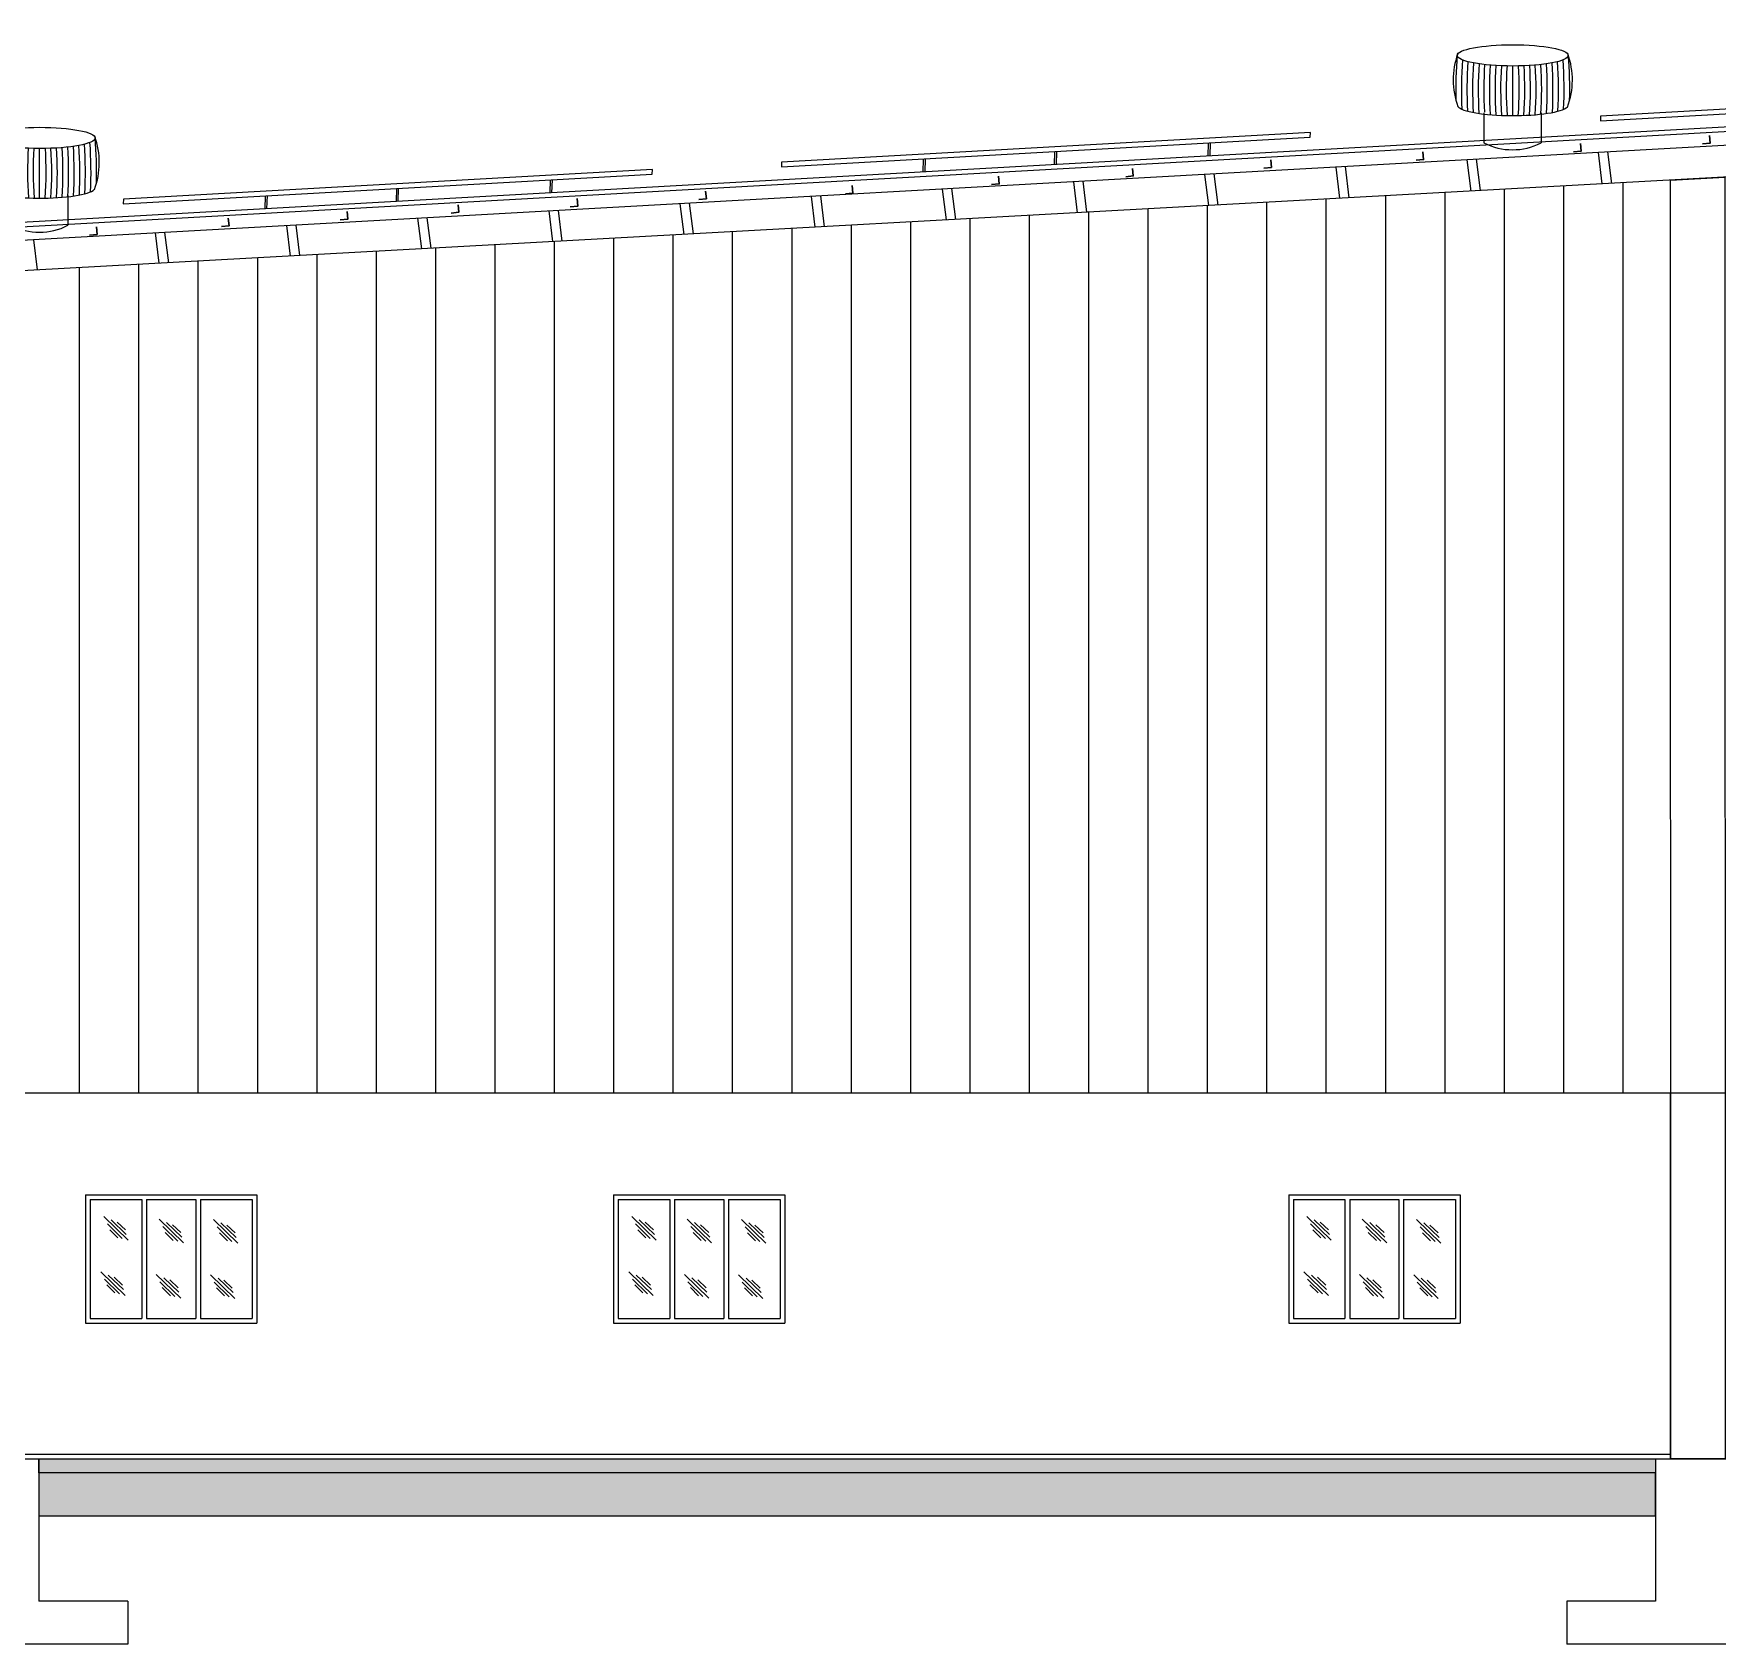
# Model space of a CAD drawing. Header units: metres. Extents: x -1560405 to -1559609, y 42907 to 43310.
# Drawn here: x -1559797.16 to -1559779.15, y 43117.15 to 43134.38 of the extents above; entities that cross this region are included whole.
import ezdxf

# ---------------------------------------------------------------- set-up
doc = ezdxf.new("R2010")
doc.units = ezdxf.units.M
doc.header["$LTSCALE"] = 750
doc.header["$MEASUREMENT"] = 0
doc.linetypes.add('DASHED2', pattern=[9.525, 6.35, -3.175])
doc.layers.get('0').update_dxf_attribs({"lineweight": 5})
for name, color, linetype in [('1', 213, 'Continuous'), ('Soolagiri', 6, 'Continuous'), ('walls', 40, 'Continuous')]:
    doc.layers.add(name, color=color, linetype=linetype)

# ---------------------------------------------------------------- blocks, each defined once
blk = doc.blocks.new('A$C592862AF')
at = {"layer": 'Soolagiri', "ltscale": 0.1}
for p, q in [((0.531, 0.215), (0.531, 0.658)), ((0.274, 0.24), (0.274, -0.027)), ((0.783, 0.24), (0.783, -0.027))]:
    blk.add_line(p, q, dxfattribs=at)
for centre, radius, start, end in [((0.685, 0.533), 0.685, 160.2029, 200.1397), ((3.699, 0.447), 3.676, 175.2224, 181.4913), ((0.378, 0.533), 0.685, 339.4087, 19.7971), ((-2.637, 0.447), 3.676, 358.5152, 4.7713), ((3.699, 0.447), 3.626, 175.8022, 182.7483), ((3.699, 0.447), 3.576, 175.9967, 183.0655), ((3.699, 0.447), 3.526, 176.1188, 183.2978), ((3.699, 0.447), 3.476, 176.1997, 183.4872), ((3.699, 0.447), 3.426, 176.2511, 183.3433), ((3.699, 0.447), 3.376, 176.2785, 183.7869), ((3.699, 0.447), 3.326, 176.2852, 183.9075), ((3.699, 0.447), 3.276, 176.2725, 184.0117), ((3.699, 0.447), 3.226, 176.241, 184.1006), ((-2.637, 0.447), 3.226, 355.8986, 3.759), ((-2.637, 0.447), 3.276, 355.9866, 3.7276), ((-2.637, 0.447), 3.326, 356.09, 3.7149), ((-2.637, 0.447), 3.376, 356.2097, 3.7216), ((-2.637, 0.447), 3.426, 356.3475, 3.7491), ((-2.637, 0.447), 3.476, 356.507, 3.8005), ((-2.686, 0.436), 3.576, 356.9242, 4.0038), ((-2.637, 0.447), 3.576, 356.9242, 4.0038), ((-2.637, 0.447), 3.626, 357.235, 4.1985), ((0.529, 0.463), 0.552, 242.5754, 297.4246)]:
    blk.add_arc(centre, radius, start, end, dxfattribs=at)
blk.add_ellipse((0.531, 0.752), major_axis=(-0.495, 0), ratio=0.191406, dxfattribs=at)
blk.add_ellipse((0.532, 0.31), major_axis=(-0.495, 0), ratio=0.191406, start_param=0.135875, end_param=2.951606, dxfattribs=at)
blk = doc.blocks.new('A$C3C6135CD')
at = {"layer": 'walls', "ltscale": 0.1, "xscale": 1.199999999998907, "yscale": 1.199999999998907, "zscale": 1.199999999998907}
blk.add_blockref('A$C592862AF', (-0.005, 0.098), dxfattribs=at)

msp = doc.modelspace()

# ---------------------------------------------------------------- hatches: boundary and pattern name
h = msp.add_hatch()
h.set_pattern_fill('ANSI31', scale=0.2, angle=45, style=0)
h.set_pattern_definition([(90, (-1567819.89714, 44485.51085), (-0.635, 0), [])])
h.paths.add_polyline_path([(-1559797.84175, 43131.80921), (-1559815.36219, 43130.84577), (-1559815.36219, 43125.43558), (-1559797.84013, 43125.43558)])
h.paths.add_polyline_path([(-1559779.65621, 43132.80922), (-1559797.25842, 43131.84129), (-1559797.25619, 43123.04773), (-1559779.65391, 43123.0477)])
h.paths.add_polyline_path([(-1559743.43461, 43132.84147), (-1559761.25214, 43133.82124), (-1559779.07287, 43132.84129), (-1559779.07057, 43123.0477), (-1559743.43342, 43123.04764)])
h.paths.add_polyline_path([(-1559707.14209, 43130.84577), (-1559742.84961, 43132.8093), (-1559742.84961, 43123.04764), (-1559707.14209, 43123.04758)])
h = msp.add_hatch()
h.set_pattern_fill('AR-CONC', scale=0.002, style=0)
h.set_pattern_definition([(50, (-1567819.89714, 44485.51085), (0.364369338, -0.031878171), [0.0381, -0.4191]), (355, (-1567819.89714, 44485.51085), (-0.070486843, 0.38211369), [0.03048, -0.335281168]), (100.4514447, (-1567819.86678, 44485.5082), (0.293882494, 0.350235504), [0.032380018, -0.35618049]), (46.1842, (-1567819.89714, 44485.61245), (0.542158082, -0.084084656), [0.05715, -0.62865]), (96.6355576, (-1567819.85196, 44485.60545), (0.474808268, 0.49485225), [0.048570046, -0.534271216]), (351.184151, (-1567819.89714, 44485.61245), (0.47480827, 0.49485225), [0.045719934, -0.502919464]), (21, (-1567819.84634, 44485.58705), (0.303228783, -0.204530396), [0.0381, -0.4191]), (326, (-1567819.84634, 44485.58705), (0.123604057, 0.368375932), [0.03048, -0.33528]), (71.451445, (-1567819.82107, 44485.57), (0.426832839, 0.163845538), [0.032380018, -0.356179875]), (37.5, (-1567819.89714, 44485.51085), (0.0061772065, 0.1691100777), [0, -0.331216, 0, -0.34036, 0, -0.33655]), (7.5, (-1567819.89714, 44485.51085), (0.133639325, 0.2003611496), [0, -0.194056, 0, -0.323596, 0, -0.12827]), (327.5, (-1567820.01042, 44485.51085), (0.2711811903, -0.011457488), [0, -0.127, 0, -0.39624, 0, -0.52578]), (317.5, (-1567820.06122, 44485.51085), (0.296258363, 0.050852982), [0, -0.1651, 0, -0.263144, 0, -0.37338])])
h.paths.add_polyline_path([(-1559797.99959, 43119.13558), (-1559815.53394, 43119.13558), (-1559815.53394, 43118.98558), (-1559815.52967, 43118.98558), (-1559797.99959, 43118.98558)])
h.paths.add_polyline_path([(-1559779.81404, 43119.13556), (-1559797.10709, 43119.13556), (-1559797.10709, 43118.98558), (-1559779.81404, 43118.98558)])
h.paths.add_polyline_path([(-1559743.594, 43119.13558), (-1559778.92154, 43119.13558), (-1559778.92154, 43118.98558), (-1559743.594, 43118.98558)])
h.paths.add_polyline_path([(-1559706.97384, 43119.13558), (-1559742.7015, 43119.13558), (-1559742.7015, 43118.98558), (-1559706.97384, 43118.98558)])
h = msp.add_hatch()
h.set_pattern_fill('AR-SAND', scale=0.01, style=0)
h.set_pattern_definition([(37.5, (-1567819.89714, 44485.51085), (-0.016000313, 0.489413237), [0, -0.38608, 0, -0.4318, 0, -0.41275]), (7.5, (-1567819.89714, 44485.51085), (0.449523283, 0.7168251), [0, -0.20828, 0, -0.34798, 0, -0.13335]), (327.5, (-1567820.20956, 44485.51085), (0.79099237, 0.001437185), [0, -0.127, 0, -0.4572, 0, -0.5969]), (317.5, (-1567820.20956, 44485.51085), (0.76355645, 0.222929323), [0, -0.0635, 0, -0.29972, 0, -0.3429])])
h.paths.add_polyline_path([(-1559797.99959, 43118.98558), (-1559815.52967, 43118.98558), (-1559815.52967, 43118.52558), (-1559797.99959, 43118.52558)])
h.paths.add_polyline_path([(-1559779.81404, 43118.98558), (-1559797.10709, 43118.98558), (-1559797.10709, 43118.52558), (-1559779.81404, 43118.52558)])
h.paths.add_polyline_path([(-1559743.594, 43118.98558), (-1559778.92154, 43118.98558), (-1559778.92154, 43118.52558), (-1559743.594, 43118.52558)])
h.paths.add_polyline_path([(-1559742.7015, 43118.98558), (-1559742.7015, 43118.52558), (-1559706.97918, 43118.52558), (-1559706.97918, 43118.52594), (-1559706.97515, 43118.98558)])

# ---------------------------------------------------------------- linework, layer by layer
at = {"color": 7}
for p, q in [((-1559761.25214, 43134.37558), (-1559816.18719, 43131.2963)), ((-1559761.25214, 43134.32518), (-1559816.18719, 43131.2459)), ((-1559761.25214, 43134.174), (-1559815.94719, 43131.12492)), ((-1559761.25214, 43133.82124), (-1559815.36219, 43130.84577)), ((-1559780.28448, 43132.77467), (-1559780.32676, 43133.11065)), ((-1559783.19079, 43132.61485), (-1559783.2328, 43132.94865)), ((-1559783.0907, 43132.62036), (-1559783.13271, 43132.95423)), ((-1559781.78768, 43132.69201), (-1559781.82982, 43133.02686)), ((-1559781.68759, 43132.69751), (-1559781.72973, 43133.03244)), ((-1559780.38458, 43132.76916), (-1559780.42684, 43133.10507)), ((-1559785.99701, 43132.46054), (-1559786.03875, 43132.79222)), ((-1559785.89691, 43132.46605), (-1559785.93866, 43132.7978)), ((-1559784.5939, 43132.5377), (-1559784.63577, 43132.87044)), ((-1559784.4938, 43132.5432), (-1559784.53568, 43132.87602)), ((-1559788.80323, 43132.30623), (-1559788.8447, 43132.6358)), ((-1559788.70313, 43132.31173), (-1559788.74461, 43132.64138)), ((-1559787.40012, 43132.38339), (-1559787.44172, 43132.71401)), ((-1559787.30002, 43132.38889), (-1559787.34164, 43132.71959)), ((-1559793.01255, 43132.07476), (-1559793.05362, 43132.40117)), ((-1559792.91246, 43132.08027), (-1559792.95354, 43132.40675)), ((-1559791.60944, 43132.15192), (-1559791.65065, 43132.47938)), ((-1559791.50935, 43132.15742), (-1559791.55056, 43132.48496)), ((-1559790.20633, 43132.22907), (-1559790.24767, 43132.55759)), ((-1559790.10624, 43132.23458), (-1559790.14759, 43132.56317)), ((-1559795.81877, 43131.92045), (-1559795.85958, 43132.24474)), ((-1559795.71867, 43131.92596), (-1559795.75949, 43132.25032)), ((-1559794.41566, 43131.99761), (-1559794.4566, 43132.32295)), ((-1559794.31556, 43132.00311), (-1559794.35651, 43132.32853)), ((-1559797.12178, 43131.8488), (-1559797.16246, 43132.17211)), ((-1559797.25619, 43123.04773), (-1559706.78718, 43123.04758)), ((-1559779.65465, 43119.13558, 94.40557), (-1559779.65465, 43123.04758, 94.40557)), ((-1559796.60722, 43121.95766), (-1559796.60722, 43120.58766)), ((-1559796.60722, 43121.95766), (-1559794.77525, 43121.95766)), ((-1559794.77525, 43121.95766), (-1559794.77525, 43120.58766)), ((-1559790.95948, 43121.95766), (-1559790.95948, 43120.58766)), ((-1559790.95948, 43121.95766), (-1559789.12751, 43121.95766)), ((-1559789.12751, 43121.95766), (-1559789.12751, 43120.58766)), ((-1559783.73845, 43121.95766), (-1559783.73845, 43120.58766)), ((-1559783.73845, 43121.95766), (-1559781.90648, 43121.95766)), ((-1559781.90648, 43121.95766), (-1559781.90648, 43120.58766)), ((-1559796.55722, 43121.90766), (-1559796.55722, 43120.63766)), ((-1559796.55722, 43121.90766), (-1559796.00562, 43121.90766)), ((-1559796.00562, 43121.90766), (-1559796.00562, 43120.63766)), ((-1559795.95562, 43121.90766), (-1559795.95562, 43120.63766)), ((-1559795.95562, 43121.90766), (-1559795.42902, 43121.90766)), ((-1559795.42902, 43121.90766), (-1559795.42902, 43120.63766)), ((-1559795.37902, 43121.90766), (-1559795.37902, 43120.63766)), ((-1559795.37902, 43121.90766), (-1559794.82525, 43121.90766)), ((-1559794.82525, 43121.90766), (-1559794.82525, 43120.63766)), ((-1559790.90948, 43121.90766), (-1559790.90948, 43120.63766)), ((-1559790.90948, 43121.90766), (-1559790.35788, 43121.90766)), ((-1559790.35788, 43121.90766), (-1559790.35788, 43120.63766)), ((-1559790.30788, 43121.90766), (-1559790.30788, 43120.63766)), ((-1559790.30788, 43121.90766), (-1559789.78128, 43121.90766)), ((-1559789.78128, 43121.90766), (-1559789.78128, 43120.63766)), ((-1559789.73128, 43121.90766), (-1559789.73128, 43120.63766)), ((-1559789.73128, 43121.90766), (-1559789.17751, 43121.90766)), ((-1559789.17751, 43121.90766), (-1559789.17751, 43120.63766)), ((-1559783.68845, 43121.90766), (-1559783.68845, 43120.63766)), ((-1559783.68845, 43121.90766), (-1559783.13685, 43121.90766)), ((-1559783.13685, 43121.90766), (-1559783.13685, 43120.63766)), ((-1559783.08685, 43121.90766), (-1559783.08685, 43120.63766)), ((-1559783.08685, 43121.90766), (-1559782.56025, 43121.90766)), ((-1559782.56025, 43121.90766), (-1559782.56025, 43120.63766)), ((-1559782.51025, 43121.90766), (-1559782.51025, 43120.63766)), ((-1559782.51025, 43121.90766), (-1559781.95648, 43121.90766)), ((-1559781.95648, 43121.90766), (-1559781.95648, 43120.63766)), ((-1559796.4135, 43121.72631), (-1559796.15274, 43121.47354)), ((-1559796.21563, 43121.49076), (-1559796.3749, 43121.64797)), ((-1559796.26301, 43121.49877), (-1559796.34935, 43121.58504)), ((-1559796.17191, 43121.53586), (-1559796.33399, 43121.69017)), ((-1559796.18139, 43121.58297), (-1559796.2703, 43121.66659)), ((-1559795.8203, 43121.69738), (-1559795.55954, 43121.44461)), ((-1559795.62243, 43121.46183), (-1559795.7817, 43121.61903)), ((-1559795.57871, 43121.50693), (-1559795.74079, 43121.66123)), ((-1559795.58819, 43121.55403), (-1559795.6771, 43121.63765)), ((-1559795.24012, 43121.69412), (-1559794.97936, 43121.44135)), ((-1559795.04225, 43121.45857), (-1559795.20152, 43121.61578)), ((-1559794.99853, 43121.50367), (-1559795.16061, 43121.65798)), ((-1559795.00801, 43121.55078), (-1559795.09692, 43121.6344)), ((-1559790.76576, 43121.72631), (-1559790.505, 43121.47354)), ((-1559790.56789, 43121.49076), (-1559790.72716, 43121.64797)), ((-1559790.61527, 43121.49877), (-1559790.70161, 43121.58504)), ((-1559790.52417, 43121.53586), (-1559790.68625, 43121.69017)), ((-1559790.53365, 43121.58297), (-1559790.62256, 43121.66659)), ((-1559790.17256, 43121.69738), (-1559789.9118, 43121.44461)), ((-1559789.97469, 43121.46183), (-1559790.13396, 43121.61903)), ((-1559789.93097, 43121.50693), (-1559790.09306, 43121.66123)), ((-1559789.94045, 43121.55403), (-1559790.02936, 43121.63765)), ((-1559789.59238, 43121.69412), (-1559789.33162, 43121.44135)), ((-1559789.39451, 43121.45857), (-1559789.55378, 43121.61578)), ((-1559789.35079, 43121.50367), (-1559789.51287, 43121.65798)), ((-1559789.36027, 43121.55078), (-1559789.44918, 43121.6344)), ((-1559783.54474, 43121.72631), (-1559783.28397, 43121.47354)), ((-1559783.34686, 43121.49076), (-1559783.50613, 43121.64797)), ((-1559783.39424, 43121.49877), (-1559783.48058, 43121.58504)), ((-1559783.30314, 43121.53586), (-1559783.46523, 43121.69017)), ((-1559783.31262, 43121.58297), (-1559783.40153, 43121.66659)), ((-1559782.95154, 43121.69738), (-1559782.69078, 43121.44461)), ((-1559782.75366, 43121.46183), (-1559782.91293, 43121.61903)), ((-1559782.70994, 43121.50693), (-1559782.87203, 43121.66123)), ((-1559782.71942, 43121.55403), (-1559782.80833, 43121.63765)), ((-1559782.37135, 43121.69412), (-1559782.11059, 43121.44135)), ((-1559782.17348, 43121.45857), (-1559782.33275, 43121.61578)), ((-1559782.12976, 43121.50367), (-1559782.29184, 43121.65798)), ((-1559782.13924, 43121.55078), (-1559782.22815, 43121.6344)), ((-1559795.66981, 43121.46983), (-1559795.75615, 43121.5561)), ((-1559795.08963, 43121.46658), (-1559795.17597, 43121.55285)), ((-1559790.02207, 43121.46983), (-1559790.10841, 43121.5561)), ((-1559789.44189, 43121.46658), (-1559789.52823, 43121.55285)), ((-1559782.80104, 43121.46983), (-1559782.88738, 43121.5561)), ((-1559782.22086, 43121.46658), (-1559782.3072, 43121.55285)), ((-1559796.44413, 43121.13643), (-1559796.18337, 43120.88366)), ((-1559796.24626, 43120.90088), (-1559796.40553, 43121.05809)), ((-1559796.20254, 43120.94598), (-1559796.36462, 43121.10029)), ((-1559796.21201, 43120.99309), (-1559796.30093, 43121.07671)), ((-1559795.85093, 43121.1075), (-1559795.59017, 43120.85473)), ((-1559795.60934, 43120.91705), (-1559795.77142, 43121.07135)), ((-1559795.61882, 43120.96415), (-1559795.70773, 43121.04777)), ((-1559795.27075, 43121.10424), (-1559795.00999, 43120.85147)), ((-1559795.02916, 43120.91379), (-1559795.19124, 43121.0681)), ((-1559795.03863, 43120.9609), (-1559795.12755, 43121.04452)), ((-1559790.79639, 43121.13643), (-1559790.53563, 43120.88366)), ((-1559790.59852, 43120.90088), (-1559790.75779, 43121.05809)), ((-1559790.5548, 43120.94598), (-1559790.71688, 43121.10029)), ((-1559790.56428, 43120.99309), (-1559790.65319, 43121.07671)), ((-1559790.20319, 43121.1075), (-1559789.94243, 43120.85473)), ((-1559789.9616, 43120.91705), (-1559790.12368, 43121.07135)), ((-1559789.97108, 43120.96415), (-1559790.05999, 43121.04777)), ((-1559789.62301, 43121.10424), (-1559789.36225, 43120.85147)), ((-1559789.38142, 43120.91379), (-1559789.5435, 43121.0681)), ((-1559789.39089, 43120.9609), (-1559789.47981, 43121.04452)), ((-1559783.57536, 43121.13643), (-1559783.3146, 43120.88366)), ((-1559783.37749, 43120.90088), (-1559783.53676, 43121.05809)), ((-1559783.33377, 43120.94598), (-1559783.49585, 43121.10029)), ((-1559783.34325, 43120.99309), (-1559783.43216, 43121.07671)), ((-1559782.98216, 43121.1075), (-1559782.7214, 43120.85473)), ((-1559782.74057, 43120.91705), (-1559782.90265, 43121.07135)), ((-1559782.75005, 43120.96415), (-1559782.83896, 43121.04777)), ((-1559782.40198, 43121.10424), (-1559782.14122, 43120.85147)), ((-1559782.16039, 43120.91379), (-1559782.32247, 43121.0681)), ((-1559782.16987, 43120.9609), (-1559782.25878, 43121.04452)), ((-1559796.29364, 43120.90889), (-1559796.37998, 43120.99516)), ((-1559795.65306, 43120.87195), (-1559795.81233, 43121.02915)), ((-1559795.70044, 43120.87995), (-1559795.78678, 43120.96622)), ((-1559795.07287, 43120.86869), (-1559795.23215, 43121.0259)), ((-1559795.12025, 43120.8767), (-1559795.2066, 43120.96297)), ((-1559790.6459, 43120.90889), (-1559790.73224, 43120.99516)), ((-1559790.00532, 43120.87195), (-1559790.16459, 43121.02915)), ((-1559790.0527, 43120.87995), (-1559790.13904, 43120.96622)), ((-1559789.42514, 43120.86869), (-1559789.58441, 43121.0259)), ((-1559789.47252, 43120.8767), (-1559789.55886, 43120.96297)), ((-1559783.42487, 43120.90889), (-1559783.51121, 43120.99516)), ((-1559782.78429, 43120.87195), (-1559782.94356, 43121.02915)), ((-1559782.83167, 43120.87995), (-1559782.91801, 43120.96622)), ((-1559782.20411, 43120.86869), (-1559782.36338, 43121.0259)), ((-1559782.25149, 43120.8767), (-1559782.33783, 43120.96297)), ((-1559796.60722, 43120.58766), (-1559794.77525, 43120.58766)), ((-1559796.55722, 43120.63766), (-1559796.00562, 43120.63766)), ((-1559795.95562, 43120.63766), (-1559795.42902, 43120.63766)), ((-1559795.37902, 43120.63766), (-1559794.82525, 43120.63766)), ((-1559790.95948, 43120.58766), (-1559789.12751, 43120.58766)), ((-1559790.90948, 43120.63766), (-1559790.35788, 43120.63766)), ((-1559790.30788, 43120.63766), (-1559789.78128, 43120.63766)), ((-1559789.73128, 43120.63766), (-1559789.17751, 43120.63766)), ((-1559783.73845, 43120.58766), (-1559781.90648, 43120.58766)), ((-1559783.68845, 43120.63766), (-1559783.13685, 43120.63766)), ((-1559783.08685, 43120.63766), (-1559782.56025, 43120.63766)), ((-1559782.51025, 43120.63766), (-1559781.95648, 43120.63766)), ((-1559816.13394, 43119.13558), (-1559706.37384, 43119.13558)), ((-1559797.2552, 43119.18558), (-1559779.65465, 43119.18558))]:
    msp.add_line(p, q, dxfattribs=at)
at = {"color": 0, "ltscale": 0.2}
for p, q in [((-1559786.24361, 43133.11567), (-1559786.24778, 43132.97449)), ((-1559786.22357, 43133.1168), (-1559786.22774, 43132.97562)), ((-1559784.59965, 43133.20782), (-1559784.60382, 43133.06664)), ((-1559784.57961, 43133.20895), (-1559784.58378, 43133.06777)), ((-1559787.64766, 43133.03697), (-1559787.65183, 43132.89579)), ((-1559787.62762, 43133.0381), (-1559787.63178, 43132.89692)), ((-1559791.63876, 43132.81326), (-1559791.64292, 43132.67208)), ((-1559791.61871, 43132.81438), (-1559791.62288, 43132.6732)), ((-1559794.68676, 43132.64241), (-1559794.69093, 43132.50123)), ((-1559794.66672, 43132.64353), (-1559794.67089, 43132.50235)), ((-1559793.28272, 43132.72111), (-1559793.28688, 43132.57993)), ((-1559793.26267, 43132.72223), (-1559793.26684, 43132.58105))]:
    msp.add_line(p, q, dxfattribs=at)
at = {"color": 7, "linetype": 'DASHED2', "ltscale": 0.3}
for p, q in [((-1559797.10709, 43119.13556, -35.46555), (-1559797.10709, 43117.61166, -35.46555)), ((-1559779.81404, 43119.13558, 58.9398), (-1559779.81404, 43117.61166, 58.9398)), ((-1559796.15709, 43117.61166, -35.46555), (-1559797.10709, 43117.61166, -35.46555)), ((-1559796.15709, 43117.61166, -35.46555), (-1559796.15709, 43117.15166, -35.46555)), ((-1559779.81404, 43117.61166, 58.9398), (-1559780.76404, 43117.61166, 58.9398)), ((-1559780.76404, 43117.61166, 58.9398), (-1559780.76404, 43117.15166, 58.9398)), ((-1559796.15709, 43117.15166, -35.46555), (-1559798.94959, 43117.15166, -35.46555)), ((-1559777.97154, 43117.15166, 58.9398), (-1559780.76404, 43117.15166, 58.9398))]:
    msp.add_line(p, q, dxfattribs=at)
at = {"color": 0, "ltscale": 0.2}
for points in [[(-1559780.40225, 43133.49318), (-1559780.40533, 43133.44293), (-1559774.74795, 43133.76004), (-1559774.74487, 43133.81029)], [(-1559789.16266, 43133.00213), (-1559789.16574, 43132.95188), (-1559783.50836, 43133.26899), (-1559783.50528, 43133.31925)], [(-1559796.20177, 43132.60757), (-1559796.20484, 43132.55732), (-1559790.54747, 43132.87443), (-1559790.54439, 43132.92468)]]:
    msp.add_lwpolyline(points, close=True, dxfattribs=at)
at = {"color": 7, "lineweight": 30, "ltscale": 0.1}
for points in [[(-1559782.37691, 43133.02127), (-1559782.2954, 43133.02926), (-1559782.30339, 43133.11077)], [(-1559780.69149, 43133.11261), (-1559780.60998, 43133.1206), (-1559780.61797, 43133.20211)], [(-1559779.3113, 43133.19728), (-1559779.22979, 43133.20527), (-1559779.23778, 43133.28678)], [(-1559785.48237, 43132.84586), (-1559785.40086, 43132.85385), (-1559785.40885, 43132.93536)], [(-1559784.00531, 43132.93659), (-1559783.9238, 43132.94458), (-1559783.93179, 43133.02609)], [(-1559788.48112, 43132.6634), (-1559788.39961, 43132.67139), (-1559788.40759, 43132.7529)], [(-1559786.91705, 43132.76118), (-1559786.83554, 43132.76916), (-1559786.84353, 43132.85067)], [(-1559791.42315, 43132.52428), (-1559791.34164, 43132.53227), (-1559791.34963, 43132.61378)], [(-1559790.04899, 43132.60291), (-1559789.96748, 43132.61089), (-1559789.97547, 43132.6924)], [(-1559795.15478, 43132.312), (-1559795.07327, 43132.31999), (-1559795.08126, 43132.4015)], [(-1559793.88353, 43132.38459), (-1559793.80202, 43132.39258), (-1559793.81, 43132.47409)], [(-1559792.69703, 43132.45717), (-1559792.61552, 43132.46516), (-1559792.62351, 43132.54667)], [(-1559796.56525, 43132.22128), (-1559796.48374, 43132.22927), (-1559796.49173, 43132.31078)]]:
    msp.add_lwpolyline(points, dxfattribs=at)
at = {"color": 7}
for points, elevation in [([(-1559779.65621, 43132.80922), (-1559779.07287, 43132.84129), (-1559779.06965, 43119.13558), (-1559779.65298, 43119.13598)], 94.40535), ([(-1559797.10709, 43119.13556), (-1559779.81404, 43119.13556), (-1559779.81404, 43118.98558), (-1559797.10709, 43118.98558)], -35.46555), ([(-1559779.81404, 43118.98558), (-1559797.10709, 43118.98558), (-1559797.10709, 43118.52558), (-1559779.81404, 43118.52558)], -35.46555)]:
    msp.add_lwpolyline(points, close=True, dxfattribs=dict(at, elevation=elevation))

# ---------------------------------------------------------------- block references
at = {"layer": '1', "color": 7, "ltscale": 0.1}
for p in [(-1559781.97498, 43133.14293), (-1559797.73121, 43132.26049)]:
    msp.add_blockref('A$C3C6135CD', p, dxfattribs=at)

doc.saveas('drawing.dxf')
